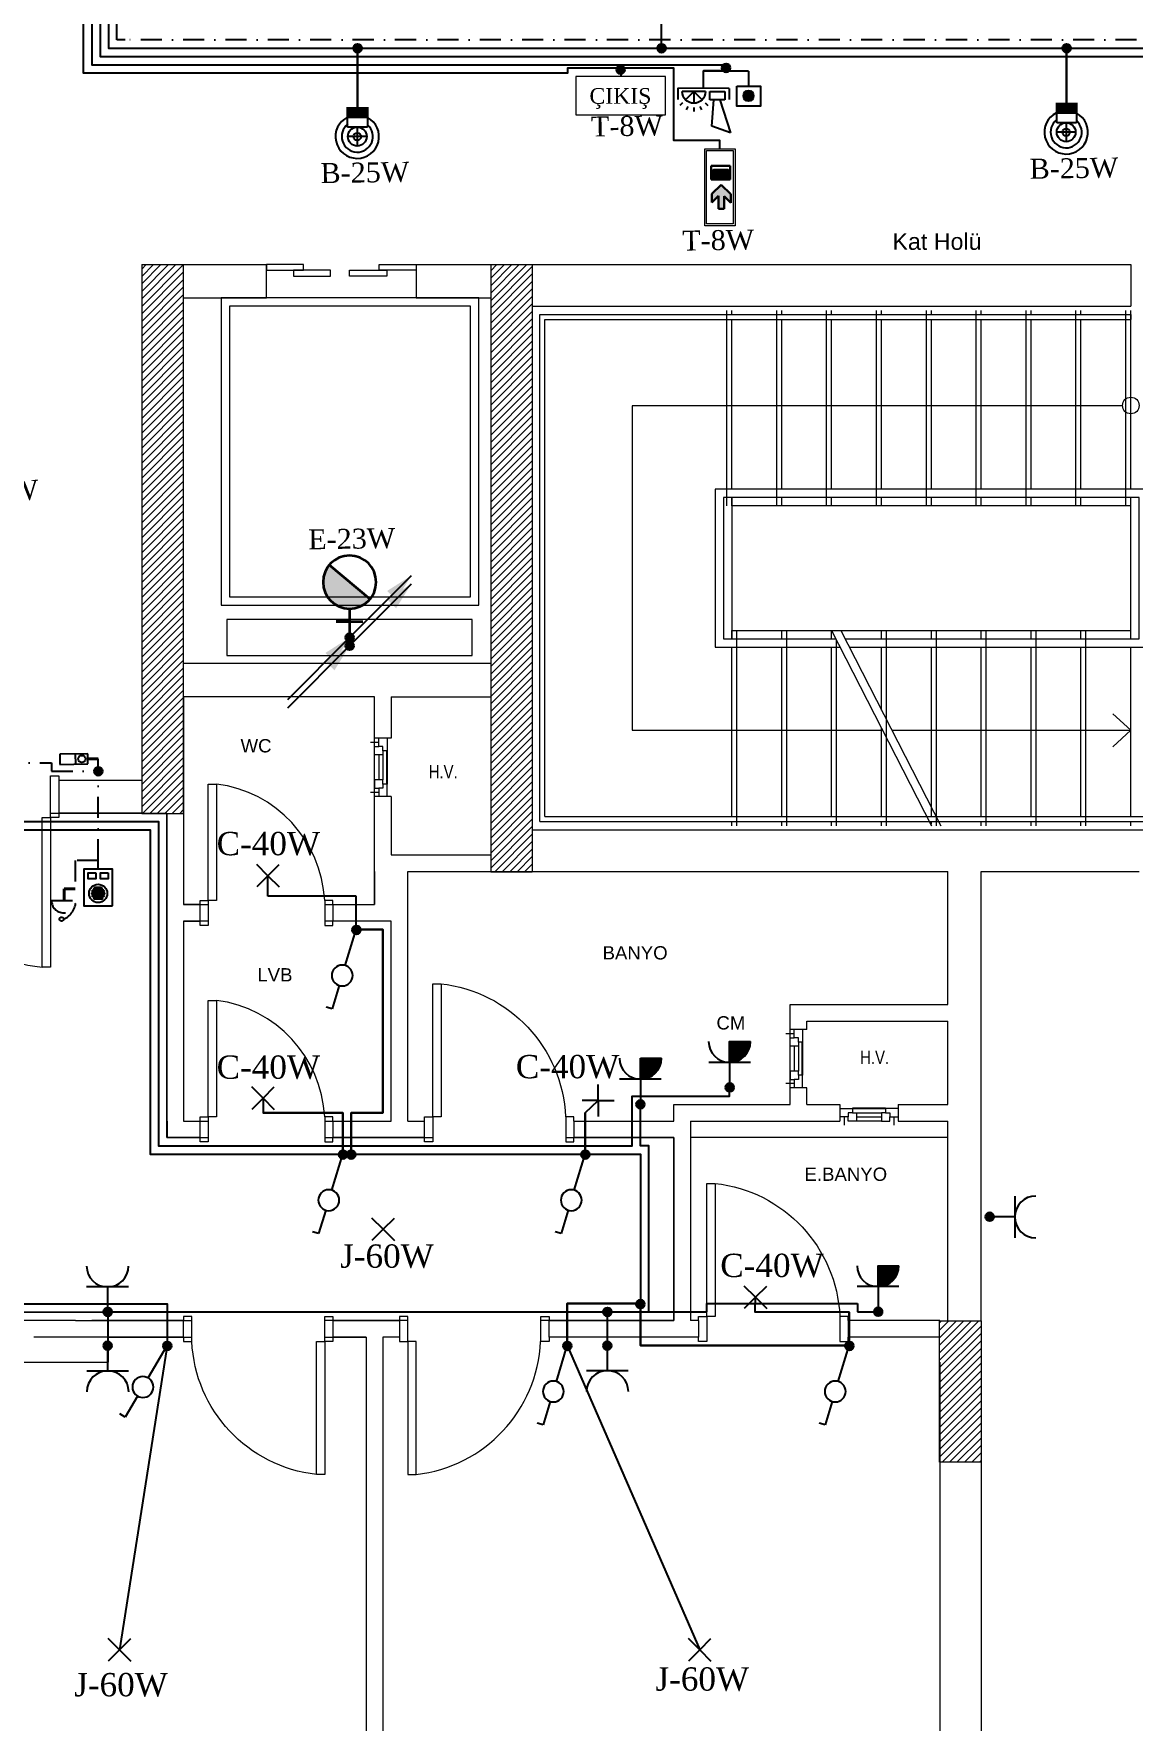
# Model space of a CAD drawing. Header units: millimetres. Extents: x 3395 to 31170, y 2853 to 7104.
# Drawn here: x 11782 to 12444, y 4586 to 5600 of the extents above; entities that cross this region are included whole.
import ezdxf

# ---------------------------------------------------------------- set-up
doc = ezdxf.new("R2010")
doc.units = ezdxf.units.MM
for name, pattern in [('CONTINOUS', [0]), ('DASHDOT', [25.4, 12.7, -6.35, 0, -6.35]), ('DIVIDE', [1.25, 0.5, -0.25, 0, -0.25, 0, -0.25])]:
    doc.linetypes.add(name, pattern=pattern)
for name, color, linetype, lineweight in [('A-FR-DIRECTION', 2, 'Continuous', 30), ('ARM', 1, 'Continuous', 40), ('deha_elk armatür', 51, 'Continuous', 35), ('Duvar', 7, 'Continuous', 20), ('e_cable_cctv', 3, 'CONTINOUS', 30), ('elk035', 3, 'Continuous', 30), ('KAPEN', 30, 'Continuous', 13), ('SIVA', 42, 'Continuous', 9), ('TR', 252, 'Continuous', 5)]:
    doc.layers.add(name, color=color, linetype=linetype, lineweight=lineweight)
for name, color, linetype in [('AnaHat', 11, 'Continuous'), ('AydınlatmaT.', 1, 'Continuous'), ('DENIZLIK', 140, 'Continuous'), ('Diyafon.Zil', 41, 'DASHDOT'), ('E_BL_YAN', 7, 'Continuous'), ('Elektrik T.', 4, 'Continuous'), ('hat', 3, 'Continuous'), ('Müşterek', 131, 'Continuous'), ('S', 2, 'Continuous'), ('SEMBOLLER', 7, 'Continuous'), ('SembollerY.', 255, 'DIVIDE'), ('Yan.Korna', 95, 'Continuous'), ('YazılarY.', 7, 'Continuous'), ('ÇıkışTabela', 3, 'Continuous')]:
    doc.layers.add(name, color=color, linetype=linetype)
doc.styles.add('ALT', font='times.ttf', dxfattribs={"height": 20})
doc.styles.add('MEKAN', font='times.ttf')
doc.styles.get("Standard").update_dxf_attribs({"font": 'arial.ttf'})
doc.styles.add('style1', font='arial.ttf')

# ---------------------------------------------------------------- blocks, each defined once
blk = doc.blocks.new('LL8-1A')
at = {"layer": 'KAPEN'}
for points in [[(-80, 0), (-80, -2.5), (-75, -2.5), (-75, 12.5), (-80, 12.5), (-80, 10)], [(0, 0), (0, -2.5), (-5, -2.5), (-5, 12.5), (0, 12.5), (0, 10)]]:
    blk.add_lwpolyline(points, dxfattribs=at)
blk.add_lwpolyline([(-5, -72.5), (-10, -72.5), (-10, -2.5), (-5, -2.5)], close=True, dxfattribs=at)
blk.add_arc((-0.6, 1.4), 74.5, 182.9884, 262.7694, dxfattribs=at)
blk = doc.blocks.new('RR9-1A')
at = {"layer": 'KAPEN'}
for points in [[(0, 0), (0, -2.5), (5, -2.5), (5, 12.5), (0, 12.5), (0, 10)], [(90, 0), (90, -2.5), (85, -2.5), (85, 12.5), (90, 12.5), (90, 10)]]:
    blk.add_lwpolyline(points, dxfattribs=at)
blk.add_lwpolyline([(5, -82.5), (10, -82.5), (10, -2.5), (5, -2.5)], close=True, dxfattribs=at)
blk.add_arc((0.7, 1.3), 84.3, 276.3007, 357.3945, dxfattribs=at)
blk = doc.blocks.new('LL1-2U')
at = {"layer": 'KAPEN'}
blk.add_lwpolyline([(5, 92.5), (10, 92.5), (10, 2.5), (5, 2.5)], close=True, dxfattribs=at)
for points in [[(0, 0), (0, 2.5), (5, 2.5), (5, -22.5), (0, -22.5), (0, -20)], [(100, 0), (100, 2.5), (95, 2.5), (95, -22.5), (100, -22.5), (100, -20)]]:
    blk.add_lwpolyline(points, dxfattribs=at)
blk.add_arc((0.8, -1.3), 94.2, 2.3093, 84.4176, dxfattribs=at)
blk = doc.blocks.new('30x30')
at = {"layer": 'DENIZLIK'}
blk.add_line((2.5, -12.5), (2.5, 7.5), dxfattribs=at)
at = {"layer": 'Duvar'}
for p, q in [((5, 15), (-5, 15)), ((5, -20), (-5, -20))]:
    blk.add_line(p, q, dxfattribs=at)
at = {"layer": 'KAPEN'}
for p, q in [((-5, -10), (-5, 5)), ((-2.5, 5), (-2.5, -10)), ((0, 5), (0, -10))]:
    blk.add_line(p, q, dxfattribs=at)
for points in [[(2.5, 15), (2.5, 7.5), (0, 7.5), (0, 10), (-2.5, 10), (-2.5, 15)], [(0, 7.5), (0, 5), (-5, 5), (-5, 10), (-2.5, 10)], [(0, -12.5), (0, -10), (-5, -10), (-5, -15), (-2.5, -15)], [(2.5, -20), (2.5, -12.5), (0, -12.5), (0, -15), (-2.5, -15), (-2.5, -20)]]:
    blk.add_lwpolyline(points, dxfattribs=at)
at = {"layer": 'SIVA', "ltscale": 2}
for p, q in [((-2.5, 12.5), (-7.5, 12.5)), ((-2.5, -17.5), (-7.5, -17.5))]:
    blk.add_line(p, q, dxfattribs=at)
blk = doc.blocks.new('B')
at = {"layer": 'elk035'}
blk.add_hatch(color=256, dxfattribs=at).paths.add_polyline_path([(2.5, 0, 1), (-2.5, 0, 1)])
blk.add_circle((0, 0), 2.5, dxfattribs=at)
blk = doc.blocks.new('NORA')
for p, q in [((0, 0.2275), (-0.0318, 0.2275)), ((0, 0.105), (0, 0.2275))]:
    blk.add_line(p, q)
blk.add_circle((0, 0.0525), 0.0525)
blk = doc.blocks.new('A')
at = {"layer": 'S', "xscale": 100, "yscale": 100, "zscale": 100, "rotation": 180}
blk.add_blockref('NORA', (0, 0), dxfattribs=at)
blk = doc.blocks.new('KAAC')
at = {"layer": 'SEMBOLLER', "color": 9}
for p, q in [((-0.081, 0.306), (0.081, 0.306)), ((-0.081, 0.29), (0.081, 0.29)), ((-0.078, 0.322), (0.078, 0.322)), ((-0.078, 0.274), (0.078, 0.274)), ((-0.071, 0.338), (0.071, 0.338)), ((-0.071, 0.258), (0.071, 0.258)), ((-0.059, 0.354), (0.059, 0.354)), ((-0.059, 0.242), (0.059, 0.242)), ((-0.039, 0.37), (0.039, 0.37)), ((-0.039, 0.226), (0.039, 0.226))]:
    blk.add_line(p, q, dxfattribs=at)
at = {"layer": 'SEMBOLLER', "color": 4}
blk.add_lwpolyline([(-0.175, 0.45), (-0.175, 0), (0.175, 0), (0.175, 0.45)], close=True, dxfattribs=at)
at = {"layer": 'SEMBOLLER', "color": 3}
for points in [[(-0.123, 0.045), (-0.123, 0.12), (-0.028, 0.12), (-0.028, 0.045)], [(0.028, 0.045), (0.028, 0.12), (0.123, 0.12), (0.123, 0.045)]]:
    blk.add_lwpolyline(points, close=True, dxfattribs=at)
at = {"layer": 'SEMBOLLER', "color": 2}
blk.add_circle((0, 0.298), 0.112, dxfattribs=at)
at = {"layer": 'SEMBOLLER', "color": 9}
for start, end in [(174.3781, 185.6219), (150.6713, 162.9089), (197.0911, 209.3287), (118.155, 136.7056), (223.2944, 241.845), (43.2944, 61.845), (298.155, 316.7056), (17.0911, 29.3287), (330.6713, 342.9089), (354.3781, 5.6219)]:
    blk.add_arc((0, 0.298), 0.0817, start, end, dxfattribs=at)
blk = doc.blocks.new('E-25')
at = {"layer": 'deha_elk armatür', "lineweight": 35}
blk.add_hatch(color=256, dxfattribs=at).paths.add_polyline_path([(-12.3, -10.3, 0.700134), (16, 0, 0.176378), (12.3, 10.3)])
for p, q in [((12.3, 10.3), (-12.3, -10.3)), ((0, -16), (0, -33.3)), ((8, -23.7), (-8, -23.7)), ((0, -23.7), (8, -23.7))]:
    blk.add_line(p, q, dxfattribs=at)
blk.add_circle((0, 0), 16, dxfattribs=at)
blk = doc.blocks.new('ISIKLIALARMSIRENI')
for p, q in [((0, -322), (0, 322)), ((0, 322), (139, 322)), ((40, -26), (40, 268)), ((40, 121), (144, 225)), ((183, 263), (217, 298)), ((226, 198), (271, 216)), ((40, 121), (144, 17)), ((40, 121), (187, 121)), ((226, 44), (271, 25)), ((242, 121), (290, 121)), ((144, -80), (40, -80)), ((40, -80), (40, -268)), ((144, -268), (144, -80)), ((472, -105), (144, -130)), ((144, -206), (558, -340)), ((183, -22), (217, -56)), ((558, -340), (472, -105)), ((0, -322), (139, -322)), ((40, -268), (144, -268))]:
    blk.add_line(p, q)
blk.add_arc((40, 121), 147, 270, 90)
blk = doc.blocks.new('YÖNLENDİRME-10')
at = {"layer": 'A-FR-DIRECTION'}
blk.add_hatch(color=255, dxfattribs=at).paths.add_polyline_path([(75379.7, 29900.3), (75369.7, 29910.4), (75380, 29920.6), (75389.1, 29920.6), (75381.9, 29913.5), (75395.7, 29913.5), (75395.7, 29907.3), (75381.7, 29907.3), (75388.7, 29900.3)])
at = {"layer": 'e_cable_cctv'}
h = blk.add_hatch(color=0, dxfattribs=at)
h.dxf.hatch_style = 1
h.paths.add_polyline_path([(75364.1, 29919.9), (75353.7, 29917.6), (75353.7, 29902.1), (75364.1, 29899.6)])
at = {"layer": 'A-FR-DIRECTION', "color": 255, "lineweight": 0}
for p, q in [((75331.1, 29892.7), (75331.1, 29925.2)), ((75331.1, 29925.2), (75413.8, 29925.2)), ((75333, 29894.6), (75333, 29923.3)), ((75333, 29923.3), (75411.9, 29923.3)), ((75411.9, 29923.3), (75411.9, 29894.6)), ((75413.8, 29925.2), (75413.8, 29892.7)), ((75413.8, 29892.7), (75331.1, 29892.7)), ((75411.9, 29894.6), (75333, 29894.6))]:
    blk.add_line(p, q, dxfattribs=at)
at = {"layer": 'A-FR-DIRECTION', "color": 255}
for p, q in [((75349.6, 29919.9), (75349.6, 29899.6)), ((75349.6, 29919.9), (75364.1, 29919.9)), ((75364.1, 29919.9), (75364.1, 29899.6)), ((75364.1, 29919.9), (75364.1, 29899.6)), ((75369.7, 29910.4), (75380, 29920.6)), ((75389.1, 29920.6), (75380, 29920.6)), ((75381.9, 29913.5), (75389.1, 29920.6)), ((75395.7, 29913.5), (75381.9, 29913.5)), ((75395.7, 29913.5), (75395.7, 29907.3)), ((75349.6, 29899.6), (75364.1, 29899.6)), ((75379.7, 29900.3), (75369.7, 29910.4)), ((75388.7, 29900.3), (75379.7, 29900.3)), ((75395.7, 29907.3), (75381.7, 29907.3)), ((75388.7, 29900.3), (75381.7, 29907.3))]:
    blk.add_line(p, q, dxfattribs=at)
blk.add_lwpolyline([(75364.1, 29919.9), (75353.7, 29917.6), (75353.7, 29902.1), (75364.1, 29899.6)], dxfattribs=at)

msp = doc.modelspace()

# ---------------------------------------------------------------- hatches: boundary and pattern name
at = {"layer": 'Elektrik T.'}
for points in [[(11971.3, 5556.1), (11971.3, 5550.1), (11983.3, 5550.1), (11983.3, 5556.1)], [(12397.9, 5558.7), (12397.9, 5552.7), (12409.9, 5552.7), (12409.9, 5558.7)]]:
    msp.add_hatch(color=3, dxfattribs=at).paths.add_polyline_path(points)
at = {"layer": 'Elektrik T.', "linetype": 'ByBlock'}
h = msp.add_hatch(color=256, dxfattribs=at)
h.dxf.hatch_style = 1
h.paths.add_polyline_path([(12213.7, 4994.3), (12201.1, 4994.3), (12201.1, 4981.7, 0.414214)])
h = msp.add_hatch(color=256, dxfattribs=at)
h.dxf.hatch_style = 1
h.paths.add_polyline_path([(12147.5, 4984.2), (12147.5, 4971.6, 0.414214), (12160.1, 4984.2)])
h = msp.add_hatch(color=256, dxfattribs=at)
h.dxf.hatch_style = 1
h.paths.add_polyline_path([(12303, 4859.5), (12290.4, 4859.5), (12290.4, 4846.9, 0.414214)])

# ---------------------------------------------------------------- linework, layer by layer
at = {"linetype": 'ByBlock'}
msp.add_line((11862.5, 4946.5), (11862.5, 4936.5), dxfattribs=at)
at = {"layer": 'AnaHat'}
msp.add_lwpolyline([(11822.5, 5803.4), (11822.5, 5591.5), (11822.5, 5586.5), (12713.9, 5586.5), (12718.9, 5586.5), (12718.9, 5591.5), (12772.5, 5591.5), (12772.5, 5591.5), (12772.5, 5411.4), (12772.5, 5411.4), (12746.6, 5411.4), (12741.6, 5411.4), (12741.6, 5406.4), (12736.6, 5406.4), (12736.6, 5361.4), (12736.6, 5361.4), (12687.5, 5361.4), (12687.5, 5341.7)], dxfattribs=at)
at = {"layer": 'ARM', "color": 7, "linetype": 'Continuous', "lineweight": 20}
msp.add_line((12108.6, 5574.5), (12108.6, 5551.5), dxfattribs=at)
at = {"layer": 'AydınlatmaT.', "color": 1}
for p, q in [((11923.4, 5094), (11916.6, 5100.8)), ((11923.4, 5094), (11916.6, 5087.2)), ((11923.4, 5094), (11930.2, 5100.8)), ((11923.4, 5094), (11930.2, 5087.2)), ((11920.4, 4960.2), (11913.7, 4967)), ((11920.4, 4960.2), (11927.2, 4967)), ((12122.1, 4958.8), (12122.1, 4968.4)), ((11920.4, 4960.2), (11913.7, 4953.4)), ((11920.4, 4960.2), (11927.2, 4953.4)), ((12122.1, 4958.8), (12112.5, 4958.8)), ((12122.1, 4958.8), (12122.1, 4949.2)), ((12122.1, 4958.8), (12131.7, 4958.8)), ((11992.7, 4881.4), (11985.9, 4888.1)), ((11992.7, 4881.4), (11985.9, 4874.6)), ((11992.7, 4881.4), (11999.5, 4888.1)), ((11992.7, 4881.4), (11999.5, 4874.6)), ((12216.7, 4840.5), (12209.9, 4847.2)), ((12216.7, 4840.5), (12209.9, 4833.7)), ((12216.7, 4840.5), (12223.5, 4847.2)), ((12216.7, 4840.5), (12223.5, 4833.7)), ((11834.1, 4628.5), (11827.3, 4635.3)), ((11834.1, 4628.5), (11827.3, 4621.7)), ((11834.1, 4628.5), (11840.9, 4635.3)), ((11834.1, 4628.5), (11840.9, 4621.7)), ((12183.2, 4628.5), (12176.4, 4635.3)), ((12183.2, 4628.5), (12176.4, 4621.7)), ((12183.2, 4628.5), (12189.9, 4635.3)), ((12183.2, 4628.5), (12189.9, 4621.7))]:
    msp.add_line(p, q, dxfattribs=at)
at = {"layer": 'AydınlatmaT.', "linetype": 'ByBlock'}
for p, q in [((11923.4, 5081.6), (11923.4, 5094)), ((11976.5, 5081.6), (11923.4, 5081.6)), ((11976.5, 5076.6), (11976.5, 5081.6)), ((11976.5, 5061.6), (11976.5, 5076.6)), ((12114.3, 4951.5), (12122.1, 4958.8)), ((11862.7, 4811.5), (11834.1, 4628.5)), ((12103.4, 4811.5), (12183.2, 4628.5))]:
    msp.add_line(p, q, dxfattribs=at)
at = {"layer": 'AydınlatmaT.'}
for p, q in [((11969.9, 5040), (11976.5, 5061.6)), ((11961.8, 4904.9), (11968.4, 4926.5)), ((12107.7, 4904.9), (12114.3, 4926.5)), ((11851.3, 4792), (11862.7, 4811.5)), ((12096.9, 4789.9), (12103.4, 4811.5)), ((12266.5, 4789.9), (12273.1, 4811.5))]:
    msp.add_line(p, q, dxfattribs=at)
at = {"layer": 'AydınlatmaT.', "linetype": 'ByBlock'}
for points in [[(11769.7, 5121.5), (11852.5, 5121.5), (11852.5, 5121.5), (11852.5, 4931.5), (11852.5, 4926.5), (11968.4, 4926.5), (11968.4, 4946.5), (11968.4, 4951.5), (11920.5, 4951.5), (11968.4, 4951.5), (11968.4, 4926.5), (11973.4, 4926.5), (11973.4, 4946.5), (11973.4, 4951.5), (11992.5, 4951.5), (11992.5, 4951.5), (11992.5, 5061.6), (11992.5, 5061.6), (11976.5, 5061.6), (11992.5, 5061.6), (11992.5, 4951.5), (11973.4, 4951.5), (11973.4, 4926.5), (12114.3, 4926.5), (12114.3, 4946.5), (12114.3, 4951.5), (12114.3, 4926.5), (12147.5, 4926.5), (12147.5, 4926.5), (12147.5, 4831.7), (12147.5, 4836.7), (12103.4, 4836.7), (12103.4, 4816.6), (12103.4, 4811.6), (12103.4, 4836.7), (12147.5, 4836.7), (12147.5, 4816.6), (12147.5, 4811.6), (12273.1, 4811.5), (12273.1, 4826.6), (12273.1, 4831.6), (12273.1, 4811.5), (12147.5, 4811.6), (12147.5, 4836.7), (12103.4, 4836.7)], [(11920.4, 4960.2), (11920.5, 4951.5)], [(12273.1, 4831.6), (12216.5, 4831.6), (12216.7, 4840.5)], [(11622.1, 4836.5), (11862.7, 4836.5), (11862.7, 4816.5), (11862.7, 4811.5)]]:
    msp.add_lwpolyline(points, dxfattribs=at)
at = {"layer": 'Diyafon.Zil'}
for p, q in [((11821.2, 5103.2), (11821.3, 5164.2)), ((11807.4, 5103.2), (11807.4, 5086)), ((11821.2, 5103.2), (11807.4, 5103.2)), ((11821.2, 5097.9), (11821.2, 5103.2)), ((11793.1, 5079), (11807.8, 5079))]:
    msp.add_line(p, q, dxfattribs=at)
at = {"layer": 'Diyafon.Zil', "lineweight": 40, "ltscale": 4.5}
for p, q in [((11800.8, 5079), (11800.8, 5086)), ((11800.8, 5086), (11807.4, 5086))]:
    msp.add_line(p, q, dxfattribs=at)
at = {"layer": 'Diyafon.Zil'}
for points in [[(11692.5, 5931.5), (11692.5, 5136.5), (11692.5, 5136.5), (11709.7, 5136.5), (11709.7, 5136.5), (11709.7, 5151.9), (11709.7, 5161.9), (11793.2, 5161.9), (11793.2, 5161.9), (11793.2, 5156.9), (11821.3, 5156.8)], [(12746.6, 5349.6), (12746.6, 5401.4), (12746.6, 5406.4), (12777.5, 5406.4), (12777.5, 5406.4), (12777.5, 5596.5), (12777.5, 5596.5), (11837.5, 5596.5), (11832.5, 5596.5), (11832.5, 5931.5)]]:
    msp.add_lwpolyline(points, dxfattribs=at)
at = {"layer": 'Diyafon.Zil', "lineweight": 40, "ltscale": 4.5}
msp.add_lwpolyline([(11815.1, 5164.2), (11821.3, 5164.2)], dxfattribs=at)
at = {"layer": 'Diyafon.Zil'}
msp.add_circle((11799.2, 5067.9), 1.22, dxfattribs=at)
for centre, radius, start in [((11800.5, 5079), 7.34, 180), ((11795.7, 5079), 12.1, 292.6505)]:
    msp.add_arc(centre, radius, start, 0, dxfattribs=at)
at = {"layer": 'Duvar'}
for p, q in [((11847.4, 5461.4), (11872.4, 5461.4)), ((11847.4, 5461.4), (11847.4, 5131.4)), ((11872.4, 5461.4), (11872.4, 5131.4)), ((11872.5, 5461.5), (11922.5, 5461.5)), ((11922.5, 5441.5), (11922.5, 5461.5)), ((12012.5, 5461.5), (12012.5, 5441.5)), ((12012.5, 5461.5), (12057.5, 5461.5)), ((12057.4, 5461.4), (12082.4, 5461.4)), ((12057.4, 5461.4), (12057.4, 5096.4)), ((12082.4, 5461.4), (12082.4, 5096.4)), ((12082.5, 5461.5), (12442.5, 5461.5)), ((12442.5, 5461.5), (12442.5, 5436.4)), ((11872.5, 5441.5), (11922.5, 5441.5)), ((12012.5, 5441.5), (12057.5, 5441.5)), ((12082.5, 5436.5), (12442.5, 5436.5)), ((12087, 5431.5), (12442.5, 5431.5)), ((12087, 5126.5), (12087, 5431.5)), ((12090, 5428.5), (12442.5, 5428.5)), ((12090, 5129.5), (12090, 5428.5)), ((12199.5, 5316.4), (12199.5, 5433.9)), ((12202.5, 5431.5), (12202.5, 5433.9)), ((12202.5, 5326.4), (12202.5, 5428.5)), ((12229.5, 5316.4), (12229.5, 5433.9)), ((12232.5, 5431.5), (12232.5, 5433.9)), ((12232.5, 5326.4), (12232.5, 5428.5)), ((12259.5, 5316.4), (12259.5, 5433.9)), ((12262.5, 5431.5), (12262.5, 5433.9)), ((12262.5, 5326.4), (12262.5, 5428.5)), ((12289.5, 5316.4), (12289.5, 5433.9)), ((12292.5, 5431.5), (12292.5, 5433.9)), ((12292.5, 5326.4), (12292.5, 5428.5)), ((12319.5, 5316.4), (12319.5, 5433.9)), ((12322.5, 5431.5), (12322.5, 5433.9)), ((12322.5, 5326.4), (12322.5, 5428.5)), ((12349.5, 5316.4), (12349.5, 5433.9)), ((12352.5, 5431.5), (12352.5, 5433.9)), ((12352.5, 5326.4), (12352.5, 5428.5)), ((12379.5, 5316.4), (12379.5, 5433.9)), ((12382.5, 5431.5), (12382.5, 5433.9)), ((12382.5, 5326.4), (12382.5, 5428.5)), ((12409.5, 5316.4), (12409.5, 5433.9)), ((12412.5, 5431.5), (12412.5, 5433.9)), ((12412.5, 5326.4), (12412.5, 5428.5)), ((12439.5, 5316.4), (12439.5, 5433.9)), ((12442.5, 5326.4), (12442.5, 5433.9)), ((12442.5, 5431.5), (12442.5, 5428.5)), ((12202.5, 5316.4), (12202.5, 5321.4)), ((12202.5, 5316.4), (12202.5, 5321.4)), ((12202.5, 5321.4), (12202.5, 5316.4)), ((12232.5, 5316.4), (12232.5, 5321.4)), ((12262.5, 5316.4), (12262.5, 5321.4)), ((12292.5, 5316.4), (12292.5, 5321.4)), ((12322.5, 5316.4), (12322.5, 5321.4)), ((12352.5, 5316.4), (12352.5, 5321.4)), ((12382.5, 5316.4), (12382.5, 5321.4)), ((12412.5, 5316.4), (12412.5, 5321.4)), ((12442.5, 5316.4), (12442.5, 5321.4)), ((12442.5, 5316.4), (12442.5, 5321.4)), ((12442.5, 5316.4), (12202.5, 5316.4)), ((12442.5, 5316.4), (12202.5, 5316.4)), ((12202.5, 5316.4), (12202.5, 5241.4)), ((12202.5, 5316.4), (12202.5, 5241.4)), ((12442.5, 5241.4), (12442.5, 5316.4)), ((12442.5, 5241.4), (12442.5, 5316.4)), ((12202.5, 5236.4), (12202.5, 5241.4)), ((12202.5, 5241.4), (12442.5, 5241.4)), ((12202.5, 5241.4), (12262.5, 5241.4)), ((12202.5, 5241.4), (12202.5, 5236.4)), ((12202.5, 5236.4), (12202.5, 5241.4)), ((12205.5, 5123.9), (12205.5, 5241.4)), ((12232.5, 5236.4), (12232.5, 5241.4)), ((12235.5, 5123.9), (12235.5, 5241.4)), ((12262.5, 5236.4), (12262.5, 5241.4)), ((12262.5, 5241.4), (12322.5, 5123.9)), ((12265.5, 5123.9), (12265.5, 5235.5)), ((12268.1, 5241.4), (12328.1, 5123.9)), ((12268.1, 5241.4), (12442.5, 5241.4)), ((12292.5, 5236.4), (12292.5, 5241.4)), ((12295.5, 5123.9), (12295.5, 5241.4)), ((12322.5, 5236.4), (12322.5, 5241.4)), ((12325.5, 5123.9), (12325.5, 5241.4)), ((12352.5, 5236.4), (12352.5, 5241.4)), ((12355.5, 5123.9), (12355.5, 5241.4)), ((12382.5, 5236.4), (12382.5, 5241.4)), ((12385.5, 5123.9), (12385.5, 5241.4)), ((12412.5, 5236.4), (12412.5, 5241.4)), ((12415.5, 5123.9), (12415.5, 5241.4)), ((12442.5, 5236.4), (12442.5, 5241.4)), ((12202.5, 5129.5), (12202.5, 5231.4)), ((12232.5, 5129.5), (12232.5, 5231.4)), ((12262.5, 5129.5), (12262.5, 5231.4)), ((12292.5, 5193.6), (12292.5, 5231.4)), ((12322.5, 5129.5), (12322.5, 5231.4)), ((12352.5, 5129.5), (12352.5, 5231.4)), ((12382.5, 5129.5), (12382.5, 5231.4)), ((12412.5, 5129.5), (12412.5, 5231.4)), ((12442.5, 5129.5), (12442.5, 5231.4)), ((12057.5, 5221.6), (11872.5, 5221.6)), ((11987.5, 5201.6), (11872.5, 5201.6)), ((11987.5, 5176.6), (11987.5, 5201.6)), ((11997.5, 5201.5), (11997.5, 5176.6)), ((11997.5, 5201.5), (12057.5, 5201.5)), ((12292.5, 5129.5), (12292.5, 5182.6)), ((11797.5, 5151.5), (11797.5, 5131.5)), ((11797.5, 5151.5), (11847.5, 5151.5)), ((11987.5, 5096.5), (11987.5, 5141.6)), ((11997.5, 5141.6), (11997.5, 5106.5)), ((11847.5, 5131.5), (11797.5, 5131.5)), ((11847.4, 5131.4), (11872.4, 5131.4)), ((11862.5, 4946.5), (11862.5, 5131.6)), ((11872.5, 5131.6), (11872.5, 5076.6)), ((12087, 5126.5), (12595, 5126.5)), ((12090, 5129.5), (12595, 5129.5)), ((12202.5, 5123.9), (12202.5, 5126.5)), ((12232.5, 5123.9), (12232.5, 5126.5)), ((12262.5, 5123.9), (12262.5, 5126.5)), ((12292.5, 5123.9), (12292.5, 5126.5)), ((12322.5, 5124.9), (12322.5, 5126.5)), ((12352.5, 5123.9), (12352.5, 5126.5)), ((12382.5, 5123.9), (12382.5, 5126.5)), ((12412.5, 5123.9), (12412.5, 5126.5)), ((12442.5, 5123.9), (12442.5, 5126.5)), ((12082.5, 5121.5), (12597.5, 5121.5)), ((11997.5, 5106.5), (12057.5, 5106.5)), ((11987.5, 5096.5), (11987.5, 5096.5)), ((11987.5, 5096.5), (11987.5, 5076.6)), ((12007.5, 4946.5), (12007.5, 5096.5)), ((12007.5, 5096.5), (12332.5, 5096.5)), ((12057.4, 5096.4), (12082.4, 5096.4)), ((12332.5, 5016.5), (12332.5, 5096.5)), ((12352.4, 4826.4), (12352.5, 5096.5)), ((12352.5, 5096.5), (12447.5, 5096.5)), ((11882.5, 5076.6), (11872.5, 5076.6)), ((11882.5, 5066.6), (11882.5, 5076.6)), ((11962.5, 5076.6), (11987.5, 5076.6)), ((11962.5, 5076.6), (11962.5, 5066.6)), ((11987.5, 5076.6), (11987.5, 5076.6)), ((11872.5, 5066.6), (11882.5, 5066.6)), ((11872.5, 5066.6), (11872.5, 4946.5)), ((11997.5, 5066.6), (11962.5, 5066.6)), ((11997.5, 4946.5), (11997.5, 5066.6)), ((12237.5, 5016.5), (12332.5, 5016.5)), ((12237.5, 4956.5), (12237.5, 5016.5)), ((12247.5, 5006.5), (12332.5, 5006.5)), ((12247.5, 5001.5), (12247.5, 5006.5)), ((12332.5, 4956.5), (12332.5, 5006.5)), ((12247.5, 4956.5), (12247.5, 4966.5)), ((12167.5, 4946.5), (12167.5, 4956.5)), ((12167.5, 4956.5), (12237.5, 4956.5)), ((12247.5, 4956.5), (12267.5, 4956.5)), ((12302.5, 4956.5), (12332.5, 4956.5)), ((11872.5, 4946.5), (11882.5, 4946.5)), ((11882.5, 4936.5), (11882.5, 4946.5)), ((11962.5, 4946.5), (11962.5, 4936.5)), ((11962.5, 4946.5), (11997.5, 4946.5)), ((12007.5, 4946.5), (12017.5, 4946.5)), ((12017.5, 4936.5), (12017.5, 4946.5)), ((12107.5, 4946.5), (12107.5, 4936.5)), ((12107.5, 4946.5), (12167.5, 4946.5)), ((12177.5, 4946.5), (12177.5, 4826.5)), ((12177.5, 4946.5), (12267.5, 4946.5)), ((12302.5, 4946.5), (12332.5, 4946.5)), ((12332.4, 4936.5), (12332.4, 4946.5)), ((11882.5, 4936.5), (11862.5, 4936.5)), ((12017.5, 4936.5), (11962.5, 4936.5)), ((12167.5, 4936.5), (12107.5, 4936.5)), ((12167.5, 4826.5), (12167.5, 4936.5)), ((12332.5, 4936.5), (12177.5, 4936.5)), ((12332.5, 4826.4), (12332.5, 4936.5)), ((11807.5, 4826.5), (11612.5, 4826.5)), ((11872.5, 4826.5), (11817.5, 4826.5)), ((11872.5, 4816.5), (11872.5, 4826.5)), ((11962.5, 4826.5), (11962.5, 4816.5)), ((11962.5, 4826.5), (12002.5, 4826.5)), ((12002.5, 4826.5), (12002.5, 4816.5)), ((12092.5, 4826.5), (12167.5, 4826.5)), ((12092.5, 4816.5), (12092.5, 4826.5)), ((12167.5, 4826.5), (12092.5, 4826.5)), ((12182.5, 4826.5), (12177.5, 4826.5)), ((12182.5, 4826.5), (12182.5, 4816.5)), ((12327.5, 4826.5), (12272.5, 4826.5)), ((12272.5, 4826.5), (12272.5, 4816.5)), ((11872.5, 4816.5), (11782.5, 4816.5)), ((11982.5, 4816.5), (11962.5, 4816.5)), ((11982.5, 4816.5), (11982.5, 4461.5)), ((11992.5, 4816.5), (11992.5, 4461.5)), ((12002.5, 4816.5), (11992.5, 4816.5)), ((12167.5, 4816.5), (12092.5, 4816.5)), ((12182.5, 4816.5), (12167.5, 4816.5)), ((12327.5, 4816.5), (12272.5, 4816.5)), ((12352.5, 4811.5), (12352.5, 4531.5)), ((12327.5, 4801.5), (12327.5, 4531.5))]:
    msp.add_line(p, q, dxfattribs=at)
for points in [[(11944.7, 5458), (11944.7, 5461.5), (11922.5, 5461.5), (11922.5, 5458)], [(11990.2, 5458), (11990.2, 5461.5), (12012.5, 5461.5), (12012.5, 5458)], [(11961.1, 5454.5), (11961.1, 5458), (11938.8, 5458), (11938.8, 5454.5)], [(11972.5, 5454.5), (11972.5, 5458), (11994.8, 5458), (11994.8, 5454.5)], [(11895.2, 5256.7), (12050.2, 5256.7), (12050.2, 5441.5), (11895.2, 5441.5)], [(11900.2, 5261.7), (12045.2, 5261.7), (12045.2, 5436.5), (11900.2, 5436.5)], [(11898.7, 5226.4), (12046.3, 5226.4), (12046.3, 5248), (11898.7, 5248)], [(12352.4, 4826.4), (12352.4, 4741.4), (12327.4, 4741.4), (12327.4, 4826.4)]]:
    msp.add_lwpolyline(points, close=True, dxfattribs=at)
for points in [[(12437.5, 5376.4), (12142.5, 5376.4), (12142.5, 5181.4), (12293.1, 5181.4)], [(12273.2, 5231.4), (12452.5, 5231.4), (12452.5, 5326.4), (12192.5, 5326.4), (12192.5, 5231.4), (12267.6, 5231.4)], [(12270.6, 5236.4), (12447.5, 5236.4), (12447.5, 5321.4), (12197.5, 5321.4), (12197.5, 5236.4), (12265, 5236.4)], [(11957.5, 5076.6), (11987.5, 5076.6), (11987.5, 5201.6), (11872.5, 5201.6), (11872.5, 5076.6), (11887.5, 5076.6)], [(12431.7, 5191.4), (12442.5, 5181.4)], [(12298.7, 5181.4), (12442.5, 5181.4)], [(12431.7, 5171.4), (12442.5, 5181.4)], [(11792.5, 5131.5), (11862.5, 5131.5), (11862.5, 4946.5)], [(11887.5, 5066.6), (11872.5, 5066.6), (11872.5, 4946.5), (11887.5, 4946.5)], [(11957.5, 4946.5), (11997.5, 4946.5), (11997.5, 5066.6), (11957.5, 5066.6)], [(11862.5, 4936.5), (11887.5, 4936.5)], [(11957.5, 4936.5), (12022.5, 4936.5)], [(12102.5, 4936.5), (12167.5, 4936.5), (12167.5, 4826.5), (12087.5, 4826.5)], [(11807.5, 4826.5), (11807.5, 4826.5), (11607.5, 4826.5)], [(11877.5, 4826.4), (11807.5, 4826.4)], [(12007.5, 4826.5), (11957.5, 4826.5)], [(11957.5, 4816.5), (11982.5, 4816.5), (11982.5, 4461.5), (11707.5, 4461.5), (11707.5, 4801.5), (11827.5, 4801.5), (11827.5, 4816.5), (11877.5, 4816.5)]]:
    msp.add_lwpolyline(points, dxfattribs=at)
msp.add_circle((12442.5, 5376.7), 5, dxfattribs=at)
at = {"layer": 'Elektrik T.', "color": 3}
for p, q in [((11971.3, 5544.1), (11971.3, 5556.1)), ((11971.3, 5550.1), (11983.3, 5550.1)), ((11983.3, 5556.1), (11983.3, 5544.1)), ((12397.9, 5546.7), (12397.9, 5558.7)), ((12397.9, 5552.7), (12409.9, 5552.7)), ((12409.9, 5558.7), (12409.9, 5546.7)), ((11983.3, 5544.1), (11971.3, 5544.1)), ((11977.1, 5544.1), (11977.1, 5532.7)), ((12409.9, 5546.7), (12397.9, 5546.7)), ((12409.3, 5541), (12398, 5541)), ((12403.6, 5546.7), (12403.6, 5535.3)), ((11982.8, 5538.4), (11971.4, 5538.4))]:
    msp.add_line(p, q, dxfattribs=at)
at = {"layer": 'Elektrik T.', "linetype": 'ByBlock'}
for p, q in [((12147.5, 4971.6), (12147.5, 4984.2)), ((12147.5, 4984.2), (12160.1, 4984.2)), ((11827, 4831.7), (11827, 4816.5)), ((11827, 4816.5), (11827, 4811.5))]:
    msp.add_line(p, q, dxfattribs=at)
at = {"layer": 'Elektrik T.', "color": 4}
for p, q in [((12160, 4971.6), (12134.9, 4971.6)), ((12147.5, 4971.6), (12147.5, 4956.4)), ((12213.7, 4981.7), (12188.6, 4981.7)), ((12201.1, 4981.7), (12201.1, 4966.5)), ((12372.7, 4901.3), (12372.7, 4876.2)), ((12372.7, 4888.8), (12357.5, 4888.8)), ((11839.4, 4846.7), (11814.3, 4846.7)), ((11826.9, 4846.7), (11826.9, 4831.5)), ((12303, 4846.9), (12277.9, 4846.9)), ((12290.4, 4846.9), (12290.4, 4831.7)), ((11827, 4796.3), (11827, 4811.5)), ((12127.6, 4796.4), (12127.6, 4811.6)), ((11814.4, 4796.3), (11839.5, 4796.3)), ((12115, 4796.4), (12140.1, 4796.4))]:
    msp.add_line(p, q, dxfattribs=at)
at = {"layer": 'Elektrik T.'}
for p, q in [((12152.5, 4831.7), (12182.5, 4831.7)), ((12182.5, 4831.7), (12187.5, 4831.7)), ((12187.5, 4831.7), (12187.5, 4836.7)), ((12187.5, 4836.7), (12273.1, 4836.7)), ((12273.1, 4836.7), (12278.1, 4836.7)), ((12278.1, 4836.7), (12278.1, 4831.7)), ((12278.1, 4831.7), (12290.4, 4831.7))]:
    msp.add_line(p, q, dxfattribs=at)
at = {"layer": 'Elektrik T.', "linetype": 'ByBlock'}
for points in [[(11774.7, 5131.5), (11774.7, 5126.5), (11857.5, 5126.5), (11857.5, 4931.5), (12142.5, 4931.5), (12142.5, 4956.5), (12142.5, 4961.5), (12201.1, 4961.5), (12201.1, 4966.5)], [(12201.1, 4981.7), (12201.1, 4994.3), (12213.7, 4994.3)], [(11647.5, 4831.5), (11827, 4831.7), (12152.5, 4831.7), (12152.5, 4831.7), (12152.5, 4931.5), (12152.5, 4931.5), (12147.5, 4931.5), (12147.5, 4931.5), (12147.5, 4956.5)], [(12290.4, 4846.9), (12290.4, 4859.5), (12303, 4859.5)], [(12127.6, 4811.6), (12127.6, 4831.7)]]:
    msp.add_lwpolyline(points, dxfattribs=at)
at = {"layer": 'Elektrik T.', "color": 3}
for centre, radius in [((11977.1, 5538.4), 5.68), ((11977.1, 5538.4), 2.25), ((12403.6, 5541), 5.68), ((12403.6, 5541), 2.25)]:
    msp.add_circle(centre, radius, dxfattribs=at)
for centre, radius, start, end in [((11977.1, 5538.4), 13.1, 116.6052, 61.9012), ((12403.6, 5541), 13.1, 116.6052, 61.9012), ((11977.1, 5538.4), 9.37, 127.7713, 48.0443), ((12403.6, 5541), 9.37, 127.7713, 48.0443)]:
    msp.add_arc(centre, radius, start, end, dxfattribs=at)
at = {"layer": 'Elektrik T.', "color": 4}
for centre, start, end in [((12201.1, 4994.3), 180, 270), ((12201.1, 4994.3), 270, 0), ((12147.5, 4984.2), 180, 270), ((12147.5, 4984.2), 270, 0), ((12385.3, 4888.8), 90, 180), ((12385.3, 4888.8), 180, 270), ((11826.9, 4859.3), 180, 270), ((11826.9, 4859.3), 270, 0), ((12290.4, 4859.5), 180, 270), ((12290.4, 4859.5), 270, 0), ((11827, 4783.7), 90, 180), ((11827, 4783.7), 0, 90), ((12127.6, 4783.8), 90, 180), ((12127.6, 4783.8), 0, 90)]:
    msp.add_arc(centre, 12.6, start, end, dxfattribs=at)
at = {"layer": 'hat', "color": 2}
msp.add_lwpolyline([(12205.4, 5568.7), (12219.7, 5568.7), (12219.7, 5556.6), (12205.4, 5556.6)], close=True, dxfattribs=at)
at = {"layer": 'Müşterek'}
for points in [[(12160.2, 5591.5), (12160.2, 5813), (12200.3, 5813)], [(11754, 5798.4), (11827.5, 5798.4), (11827.5, 5798.4), (11827.5, 5596.5), (11827.5, 5591.5), (11977.3, 5591.5), (11977.3, 5550.1), (11977.3, 5591.5), (12403.9, 5591.5), (12403.9, 5552.7), (12403.9, 5591.5), (12713.9, 5591.5), (12713.9, 5525.6)]]:
    msp.add_lwpolyline(points, dxfattribs=at)
at = {"layer": 'SembollerY.', "color": 4, "linetype": 'Continuous'}
for p, q in [((11815, 5167.3), (11798.1, 5167)), ((11798.1, 5167), (11798.2, 5160.9)), ((11807.4, 5167.2), (11807.5, 5161.1)), ((11815.1, 5161.2), (11815, 5167.3)), ((11798.2, 5160.9), (11815.1, 5161.2))]:
    msp.add_line(p, q, dxfattribs=at)
msp.add_circle((11811.4, 5164.2), 2.14, dxfattribs=at)
at = {"layer": 'TR', "ltscale": 2}
for p, q in [((11847.4, 5458.7), (11850.1, 5461.4)), ((11847.4, 5454.2), (11854.6, 5461.4)), ((11847.4, 5449.8), (11859, 5461.4)), ((11847.4, 5445.3), (11863.5, 5461.4)), ((11847.4, 5440.8), (11868, 5461.4)), ((11847.4, 5436.3), (11872.4, 5461.3)), ((12057.4, 5457.7), (12061.1, 5461.4)), ((12057.4, 5453.2), (12065.6, 5461.4)), ((12057.4, 5448.7), (12070.1, 5461.4)), ((12057.4, 5444.2), (12074.6, 5461.4)), ((12057.4, 5439.7), (12079.1, 5461.4)), ((12057.4, 5435.3), (12082.4, 5460.3)), ((11847.4, 5431.8), (11872.4, 5456.8)), ((11847.4, 5427.3), (11872.4, 5452.3)), ((12057.4, 5430.8), (12082.4, 5455.8)), ((12057.4, 5426.3), (12082.4, 5451.3)), ((11847.4, 5422.8), (11872.4, 5447.8)), ((11847.4, 5418.3), (11872.4, 5443.3)), ((11847.4, 5413.8), (11872.4, 5438.8)), ((12057.4, 5421.8), (12082.4, 5446.8)), ((12057.4, 5417.3), (12082.4, 5442.3)), ((11847.4, 5409.3), (11872.4, 5434.3)), ((11847.4, 5404.9), (11872.4, 5429.9)), ((12057.4, 5412.8), (12082.4, 5437.8)), ((12057.4, 5408.3), (12082.4, 5433.3)), ((12057.4, 5403.8), (12082.4, 5428.8)), ((11847.4, 5400.4), (11872.4, 5425.4)), ((11847.4, 5395.9), (11872.4, 5420.9)), ((12057.4, 5399.3), (12082.4, 5424.3)), ((12057.4, 5394.8), (12082.4, 5419.8)), ((11847.4, 5391.4), (11872.4, 5416.4)), ((11847.4, 5386.9), (11872.4, 5411.9)), ((12057.4, 5390.4), (12082.4, 5415.4)), ((12057.4, 5385.9), (12082.4, 5410.9)), ((11847.4, 5382.4), (11872.4, 5407.4)), ((11847.4, 5377.9), (11872.4, 5402.9)), ((11847.4, 5373.4), (11872.4, 5398.4)), ((12057.4, 5381.4), (12082.4, 5406.4)), ((12057.4, 5376.9), (12082.4, 5401.9)), ((11847.4, 5368.9), (11872.4, 5393.9)), ((11847.4, 5364.4), (11872.4, 5389.4)), ((12057.4, 5372.4), (12082.4, 5397.4)), ((12057.4, 5367.9), (12082.4, 5392.9)), ((12057.4, 5363.4), (12082.4, 5388.4)), ((11847.4, 5360), (11872.4, 5385)), ((11847.4, 5355.5), (11872.4, 5380.5)), ((12057.4, 5358.9), (12082.4, 5383.9)), ((12057.4, 5354.4), (12082.4, 5379.4)), ((11847.4, 5351), (11872.4, 5376)), ((11847.4, 5346.5), (11872.4, 5371.5)), ((12057.4, 5349.9), (12082.4, 5374.9)), ((12057.4, 5345.5), (12082.4, 5370.5)), ((11847.4, 5342), (11872.4, 5367)), ((11847.4, 5337.5), (11872.4, 5362.5)), ((11847.4, 5333), (11872.4, 5358)), ((12057.4, 5341), (12082.4, 5366)), ((12057.4, 5336.5), (12082.4, 5361.5)), ((11847.4, 5328.5), (11872.4, 5353.5)), ((11847.4, 5324), (11872.4, 5349)), ((12057.4, 5332), (12082.4, 5357)), ((12057.4, 5327.5), (12082.4, 5352.5)), ((12057.4, 5323), (12082.4, 5348)), ((11847.4, 5319.5), (11872.4, 5344.5)), ((11847.4, 5315.1), (11872.4, 5340.1)), ((12057.4, 5318.5), (12082.4, 5343.5)), ((12057.4, 5314), (12082.4, 5339)), ((11847.4, 5310.6), (11872.4, 5335.6)), ((11847.4, 5306.1), (11872.4, 5331.1)), ((12057.4, 5309.5), (12082.4, 5334.5)), ((12057.4, 5305), (12082.4, 5330)), ((11847.4, 5301.6), (11872.4, 5326.6)), ((11847.4, 5297.1), (11872.4, 5322.1)), ((11847.4, 5292.6), (11872.4, 5317.6)), ((12057.4, 5300.5), (12082.4, 5325.5)), ((12057.4, 5296.1), (12082.4, 5321.1)), ((11847.4, 5288.1), (11872.4, 5313.1)), ((11847.4, 5283.6), (11872.4, 5308.6)), ((12057.4, 5291.6), (12082.4, 5316.6)), ((12057.4, 5287.1), (12082.4, 5312.1)), ((12057.4, 5282.6), (12082.4, 5307.6)), ((11847.4, 5279.1), (11872.4, 5304.1)), ((11847.4, 5274.6), (11872.4, 5299.6)), ((12057.4, 5278.1), (12082.4, 5303.1)), ((12057.4, 5273.6), (12082.4, 5298.6)), ((11847.4, 5270.2), (11872.4, 5295.2)), ((11847.4, 5265.7), (11872.4, 5290.7)), ((11847.4, 5261.2), (11872.4, 5286.2)), ((12057.4, 5269.1), (12082.4, 5294.1)), ((12057.4, 5264.6), (12082.4, 5289.6)), ((11847.4, 5256.7), (11872.4, 5281.7)), ((11847.4, 5252.2), (11872.4, 5277.2)), ((12057.4, 5260.1), (12082.4, 5285.1)), ((12057.4, 5255.6), (12082.4, 5280.6)), ((12057.4, 5251.2), (12082.4, 5276.2)), ((11847.4, 5247.7), (11872.4, 5272.7)), ((11847.4, 5243.2), (11872.4, 5268.2)), ((12057.4, 5246.7), (12082.4, 5271.7)), ((12057.4, 5242.2), (12082.4, 5267.2)), ((11847.4, 5238.7), (11872.4, 5263.7)), ((11847.4, 5234.2), (11872.4, 5259.2)), ((12057.4, 5237.7), (12082.4, 5262.7)), ((12057.4, 5233.2), (12082.4, 5258.2)), ((11847.4, 5229.7), (11872.4, 5254.7)), ((11847.4, 5225.3), (11872.4, 5250.3)), ((11847.4, 5220.8), (11872.4, 5245.8)), ((12057.4, 5228.7), (12082.4, 5253.7)), ((12057.4, 5224.2), (12082.4, 5249.2)), ((11847.4, 5216.3), (11872.4, 5241.3)), ((11847.4, 5211.8), (11872.4, 5236.8)), ((12057.4, 5219.7), (12082.4, 5244.7)), ((12057.4, 5215.2), (12082.4, 5240.2)), ((12057.4, 5210.7), (12082.4, 5235.7)), ((11847.4, 5207.3), (11872.4, 5232.3)), ((11847.4, 5202.8), (11872.4, 5227.8)), ((12057.4, 5206.3), (12082.4, 5231.3)), ((12057.4, 5201.8), (12082.4, 5226.8)), ((11847.4, 5198.3), (11872.4, 5223.3)), ((11847.4, 5193.8), (11872.4, 5218.8)), ((12057.4, 5197.3), (12082.4, 5222.3)), ((12057.4, 5192.8), (12082.4, 5217.8)), ((11847.4, 5189.3), (11872.4, 5214.3)), ((11847.4, 5184.8), (11872.4, 5209.8)), ((11847.4, 5180.4), (11872.4, 5205.4)), ((12057.4, 5188.3), (12082.4, 5213.3)), ((12057.4, 5183.8), (12082.4, 5208.8)), ((11847.4, 5175.9), (11872.4, 5200.9)), ((11847.4, 5171.4), (11872.4, 5196.4)), ((12057.4, 5179.3), (12082.4, 5204.3)), ((12057.4, 5174.8), (12082.4, 5199.8)), ((12057.4, 5170.3), (12082.4, 5195.3)), ((11847.4, 5166.9), (11872.4, 5191.9)), ((11847.4, 5162.4), (11872.4, 5187.4)), ((12057.4, 5165.8), (12082.4, 5190.8)), ((12057.4, 5161.4), (12082.4, 5186.4)), ((11847.4, 5157.9), (11872.4, 5182.9)), ((11847.4, 5153.4), (11872.4, 5178.4)), ((12057.4, 5156.9), (12082.4, 5181.9)), ((12057.4, 5152.4), (12082.4, 5177.4)), ((11847.4, 5148.9), (11872.4, 5173.9)), ((11847.4, 5144.4), (11872.4, 5169.4)), ((11847.4, 5139.9), (11872.4, 5164.9)), ((12057.4, 5147.9), (12082.4, 5172.9)), ((12057.4, 5143.4), (12082.4, 5168.4)), ((11847.4, 5135.4), (11872.4, 5160.4)), ((11847.8, 5131.4), (11872.4, 5156)), ((12057.4, 5138.9), (12082.4, 5163.9)), ((12057.4, 5134.4), (12082.4, 5159.4)), ((12057.4, 5129.9), (12082.4, 5154.9)), ((11852.3, 5131.4), (11872.4, 5151.5)), ((11856.8, 5131.4), (11872.4, 5147)), ((12057.4, 5125.4), (12082.4, 5150.4)), ((12057.4, 5120.9), (12082.4, 5145.9)), ((11861.3, 5131.4), (11872.4, 5142.5)), ((11865.8, 5131.4), (11872.4, 5138)), ((12057.4, 5116.5), (12082.4, 5141.5)), ((12057.4, 5112), (12082.4, 5137)), ((11870.3, 5131.4), (11872.4, 5133.5)), ((12057.4, 5107.5), (12082.4, 5132.5)), ((12057.4, 5103), (12082.4, 5128)), ((12057.4, 5098.5), (12082.4, 5123.5)), ((12059.8, 5096.4), (12082.4, 5119)), ((12064.3, 5096.4), (12082.4, 5114.5)), ((12068.8, 5096.4), (12082.4, 5110)), ((12073.3, 5096.4), (12082.4, 5105.5)), ((12077.8, 5096.4), (12082.4, 5101)), ((12082.3, 5096.4), (12082.4, 5096.6)), ((12327.4, 4825.2), (12328.6, 4826.4)), ((12327.4, 4820.7), (12333.1, 4826.4)), ((12327.4, 4816.2), (12337.6, 4826.4)), ((12327.4, 4811.7), (12342.1, 4826.4)), ((12327.4, 4807.2), (12346.6, 4826.4)), ((12327.4, 4802.7), (12351.1, 4826.4)), ((12327.4, 4798.2), (12352.4, 4823.2)), ((12327.4, 4793.8), (12352.4, 4818.8)), ((12327.4, 4789.3), (12352.4, 4814.3)), ((12327.4, 4784.8), (12352.4, 4809.8)), ((12327.4, 4780.3), (12352.4, 4805.3)), ((12327.4, 4775.8), (12352.4, 4800.8)), ((12327.4, 4771.3), (12352.4, 4796.3)), ((12327.4, 4766.8), (12352.4, 4791.8)), ((12327.4, 4762.3), (12352.4, 4787.3)), ((12327.4, 4757.8), (12352.4, 4782.8)), ((12327.4, 4753.3), (12352.4, 4778.3)), ((12327.4, 4748.9), (12352.4, 4773.9)), ((12327.4, 4744.4), (12352.4, 4769.4)), ((12328.9, 4741.4), (12352.4, 4764.9)), ((12333.4, 4741.4), (12352.4, 4760.4)), ((12337.9, 4741.4), (12352.4, 4755.9)), ((12342.4, 4741.4), (12352.4, 4751.4)), ((12346.9, 4741.4), (12352.4, 4746.9)), ((12351.4, 4741.4), (12352.4, 4742.4))]:
    msp.add_line(p, q, dxfattribs=at)
at = {"layer": 'Yan.Korna', "color": 95}
for p, q in [((12185.4, 5567.4), (12185.4, 5577.9)), ((12212.5, 5577.8), (12212.5, 5568.7))]:
    msp.add_line(p, q, dxfattribs=at)
at = {"layer": 'Yan.Korna'}
msp.add_lwpolyline([(11707.4, 5871.4), (11707.6, 5916.5), (11707.6, 5916.5), (11747.5, 5916.5), (11752.5, 5916.5), (11752.5, 5921.5), (11822.5, 5921.4), (11822.5, 5921.4), (11822.5, 5808.4), (11822.5, 5808.4), (11817.5, 5808.4), (11817.5, 5586.5), (11817.5, 5581.5), (12199, 5581.5), (12199, 5577.9), (12185.4, 5577.9), (12212.5, 5577.9)], dxfattribs=at)
at = {"layer": 'YazılarY.', "color": 7, "linetype": 'Continuous', "lineweight": 20}
for p, q in [((12162.6, 5574.5), (12108.6, 5574.5)), ((12162.6, 5551.5), (12162.6, 5574.5)), ((12108.6, 5551.5), (12162.6, 5551.5))]:
    msp.add_line(p, q, dxfattribs=at)
at = {"layer": 'YazılarY.'}
for p, q in [((11972.5, 5237.2), (12009.7, 5274.5)), ((11972.5, 5232.2), (12009.7, 5269.5)), ((11935.4, 5199.9), (11972.5, 5237.2)), ((11935.4, 5194.9), (11972.5, 5232.2))]:
    msp.add_line(p, q, dxfattribs=at)
for points in [[(11995.1, 5265.2), (12000.5, 5259.8), (12009.7, 5274.5)], [(11995.1, 5260.2), (12000.5, 5254.8), (12009.7, 5269.5)], [(11957.9, 5227.9), (11963.4, 5222.5), (11972.5, 5237.2)], [(11957.9, 5222.9), (11963.4, 5217.5), (11972.5, 5232.2)]]:
    msp.add_solid(points, dxfattribs=at)
at = {"layer": 'ÇıkışTabela'}
for points in [[(12135.6, 5579.5), (12108.6, 5579.5), (12103.6, 5579.5), (12103.6, 5579.5), (12103.6, 5576.5), (11817.5, 5576.5), (11812.5, 5576.5), (11812.5, 5808.4), (11812.5, 5813.4), (11817.5, 5813.4), (11817.6, 5916.4), (11817.6, 5916.4), (11757.5, 5916.5), (11757.5, 5916.5), (11757.5, 5911.5), (11712.6, 5911.8), (11712.6, 5911.8), (11712.6, 5871.4)], [(12195.3, 5531.1), (12195.3, 5536.1), (12167.6, 5536.1), (12167.6, 5536.1), (12167.6, 5574.5), (12167.6, 5579.5), (12135.6, 5579.5), (12135.6, 5574.5)]]:
    msp.add_lwpolyline(points, dxfattribs=at)

# ---------------------------------------------------------------- block references
at = {"layer": 'AydınlatmaT.', "linetype": 'Continuous', "xscale": -1.199999999997266, "yscale": 1.200000000001167, "zscale": 1.2}
for p, rotation in [((11969.9, 5040), 343.0765714640535), ((11961.8, 4904.9), 343.0765714640535), ((12107.7, 4904.9), 343.0765714640535), ((11851.3, 4792), 329.7436739266491), ((12096.9, 4789.9), 343.0765714640535), ((12266.5, 4789.9), 343.0765714640535)]:
    msp.add_blockref('A', p, dxfattribs=dict(at, rotation=rotation))
at = {"layer": 'Duvar'}
for name, p, rotation in [('B', (11977.3, 5591.5), 289.6047395526663), ('B', (12160.2, 5591.5), 289.6047395526663), ('B', (12403.9, 5591.5), 289.6047395526663), ('B', (12135.5, 5578.6), 289.6047395526663), ('B', (12199, 5579.7), 289.6047395526663), ('B', (11972.5, 5237.2), 109.6047395526662), ('B', (11972.5, 5232.2), 109.6047395526662), ('LL1-2U', (11797.5, 5131.5), 179.9999999999999), ('LL8-1A', (11882.5, 5076.6), 179.9999999999999), ('B', (11976.6, 5061.4), 289.6047395526663), ('LL8-1A', (11882.5, 4946.5), 179.9999999999999), ('30x30', (12282.5, 4951.5), 90), ('B', (11968.5, 4926.3), 289.6047395526663), ('B', (11973.5, 4926.3), 289.6047395526663), ('B', (12114.3, 4926.3), 289.6047395526663), ('B', (12357.6, 4888.9), 289.6047395526663), ('B', (12147.5, 4836.4), 289.6047395526663), ('B', (11862.8, 4811.3), 289.6047395526663), ('B', (12103.5, 4811.3), 289.6047395526663), ('B', (12273.2, 4811.3), 289.6047395526663)]:
    msp.add_blockref(name, p, dxfattribs=dict(at, rotation=rotation))
at = {"layer": 'Duvar', "xscale": 1.213055999986882, "yscale": 1.213055999986882, "zscale": 1.213055999986882}
msp.add_blockref('B', (12212.5, 5562.9), dxfattribs=at)
at = {"layer": 'Duvar'}
for name, p, xscale, yscale, zscale, rotation in [('YÖNLENDİRME-10', (-4553.7, 47716.5), 0.56, 0.56, 0.56, 270), ('KAAC', (11821.2, 5097.9), 48.91549011383951, 48.91549011382833, 48.915490111488, 180)]:
    msp.add_blockref(name, p, dxfattribs=dict(at, xscale=xscale, yscale=yscale, zscale=zscale, rotation=rotation))
for name, p in [('30x30', (11992.5, 5161.6)), ('30x30', (11992.5, 5161.6)), ('30x30', (11992.5, 5161.6)), ('30x30', (12242.5, 4986.5)), ('RR9-1A', (12002.5, 4816.5))]:
    msp.add_blockref(name, p, dxfattribs=at)
at = {"layer": 'Duvar', "xscale": -1}
for name, p, rotation in [('B', (11821.3, 5156.8), 340.3952604473337), ('RR9-1A', (12017.5, 4946.5), 180), ('B', (12201.2, 4966.7), 340.3952604473337), ('B', (12147.5, 4956.5), 340.3952604473337), ('RR9-1A', (12182.5, 4826.5), 180), ('B', (11827, 4831.7), 340.3952604473337), ('B', (12127.6, 4831.7), 160.3952604473337), ('B', (12290.5, 4831.8), 340.3952604473337), ('B', (11826.9, 4811.4), 160.3952604473337), ('B', (12127.5, 4811.4), 160.3952604473337)]:
    msp.add_blockref(name, p, dxfattribs=dict(at, rotation=rotation))
msp.add_blockref('RR9-1A', (11962.5, 4816.5), dxfattribs=at)
at = {"layer": 'E_BL_YAN', "xscale": -0.04799999999999997, "yscale": 0.04799999999999997, "zscale": 0.04799999999999997, "rotation": 89.95272153052804}
msp.add_blockref('ISIKLIALARMSIRENI', (12185.4, 5567.4), dxfattribs=at)
at = {"layer": 'YazılarY.', "color": 40, "ltscale": 20, "true_color": 0xf8d731, "xscale": -1}
msp.add_blockref('E-25', (11972.5, 5270.5), dxfattribs=at)

# ---------------------------------------------------------------- texts
at = {"layer": 'Duvar', "style": 'style1', "width": 0.8}
for p in [(12020.1, 5152.5), (12279.7, 4980.8)]:
    msp.add_text('H.V.  ', height=8, dxfattribs=at).set_placement(p)
at = {"layer": 'Elektrik T.', "color": 3, "style": 'ALT'}
msp.add_text('ÇIKIŞ', height=9.45, dxfattribs=at).set_placement((12116.8, 5558.1))
for p in [(11955.1, 5510.4), (12381.7, 5513), (11731.8, 5319.2)]:
    msp.add_text('B-25W', height=12, rotation=0.8945, dxfattribs=at).set_placement(p)
at = {"layer": 'Elektrik T.', "color": 0, "style": 'ALT'}
msp.add_text('T-8W', height=12, rotation=0.8945, dxfattribs=at).set_placement((12172.7, 5469.8))
at = {"layer": 'YazılarY.', "style": 'ALT'}
msp.add_text('T-8W', height=12, rotation=0.8945, dxfattribs=at).set_placement((12117.8, 5538.4))
at = {"layer": 'YazılarY.', "color": 3, "style": 'ALT'}
msp.add_text('E-23W', height=12, rotation=0.8945, dxfattribs=at).set_placement((11947.7, 5290.2))
at = {"layer": 'YazılarY.', "style": 'MEKAN'}
for s, p in [('C-40W', (11892.5, 5106.3)), ('C-40W', (11892.5, 5106.3)), ('C-40W', (11892.5, 4971.9)), ('C-40W', (11892.5, 4971.9)), ('C-40W', (12072.5, 4972.2)), ('C-40W', (12072.5, 4972.2)), ('J-60W', (11966.8, 4858.3)), ('C-40W', (12195.5, 4852.7)), ('C-40W', (12195.5, 4852.7)), ('J-60W', (12156.5, 4604)), ('J-60W', (11806.8, 4600.6))]:
    msp.add_text(s, height=14, dxfattribs=at).set_placement(p)
at = {"layer": 'YazılarY.', "color": 1, "insert": (12299.1, 5480.3), "char_height": 10, "attachment_point": 1}
msp.add_mtext_dynamic_manual_height_columns('Kat Holü', width=117.478, gutter_width=12.5, heights=[0], dxfattribs=at)
at = {"layer": 'YazılarY.', "linetype": 'ByBlock', "char_height": 8, "attachment_point": 7}
for s, width, insert in [('WC', 66.173, (11906.9, 5168)), ('BANYO', 66.173, (12124.7, 5043.5)), ('LVB', 66.173, (11917, 5030.4)), ('CM', 10.683, (12193.2, 5001.4)), ('E.BANYO', 66.173, (12246.2, 4910.4))]:
    msp.add_mtext_dynamic_manual_height_columns(s, width=width, gutter_width=12.5, heights=[0], dxfattribs=dict(at, insert=insert))

doc.saveas('drawing.dxf')
